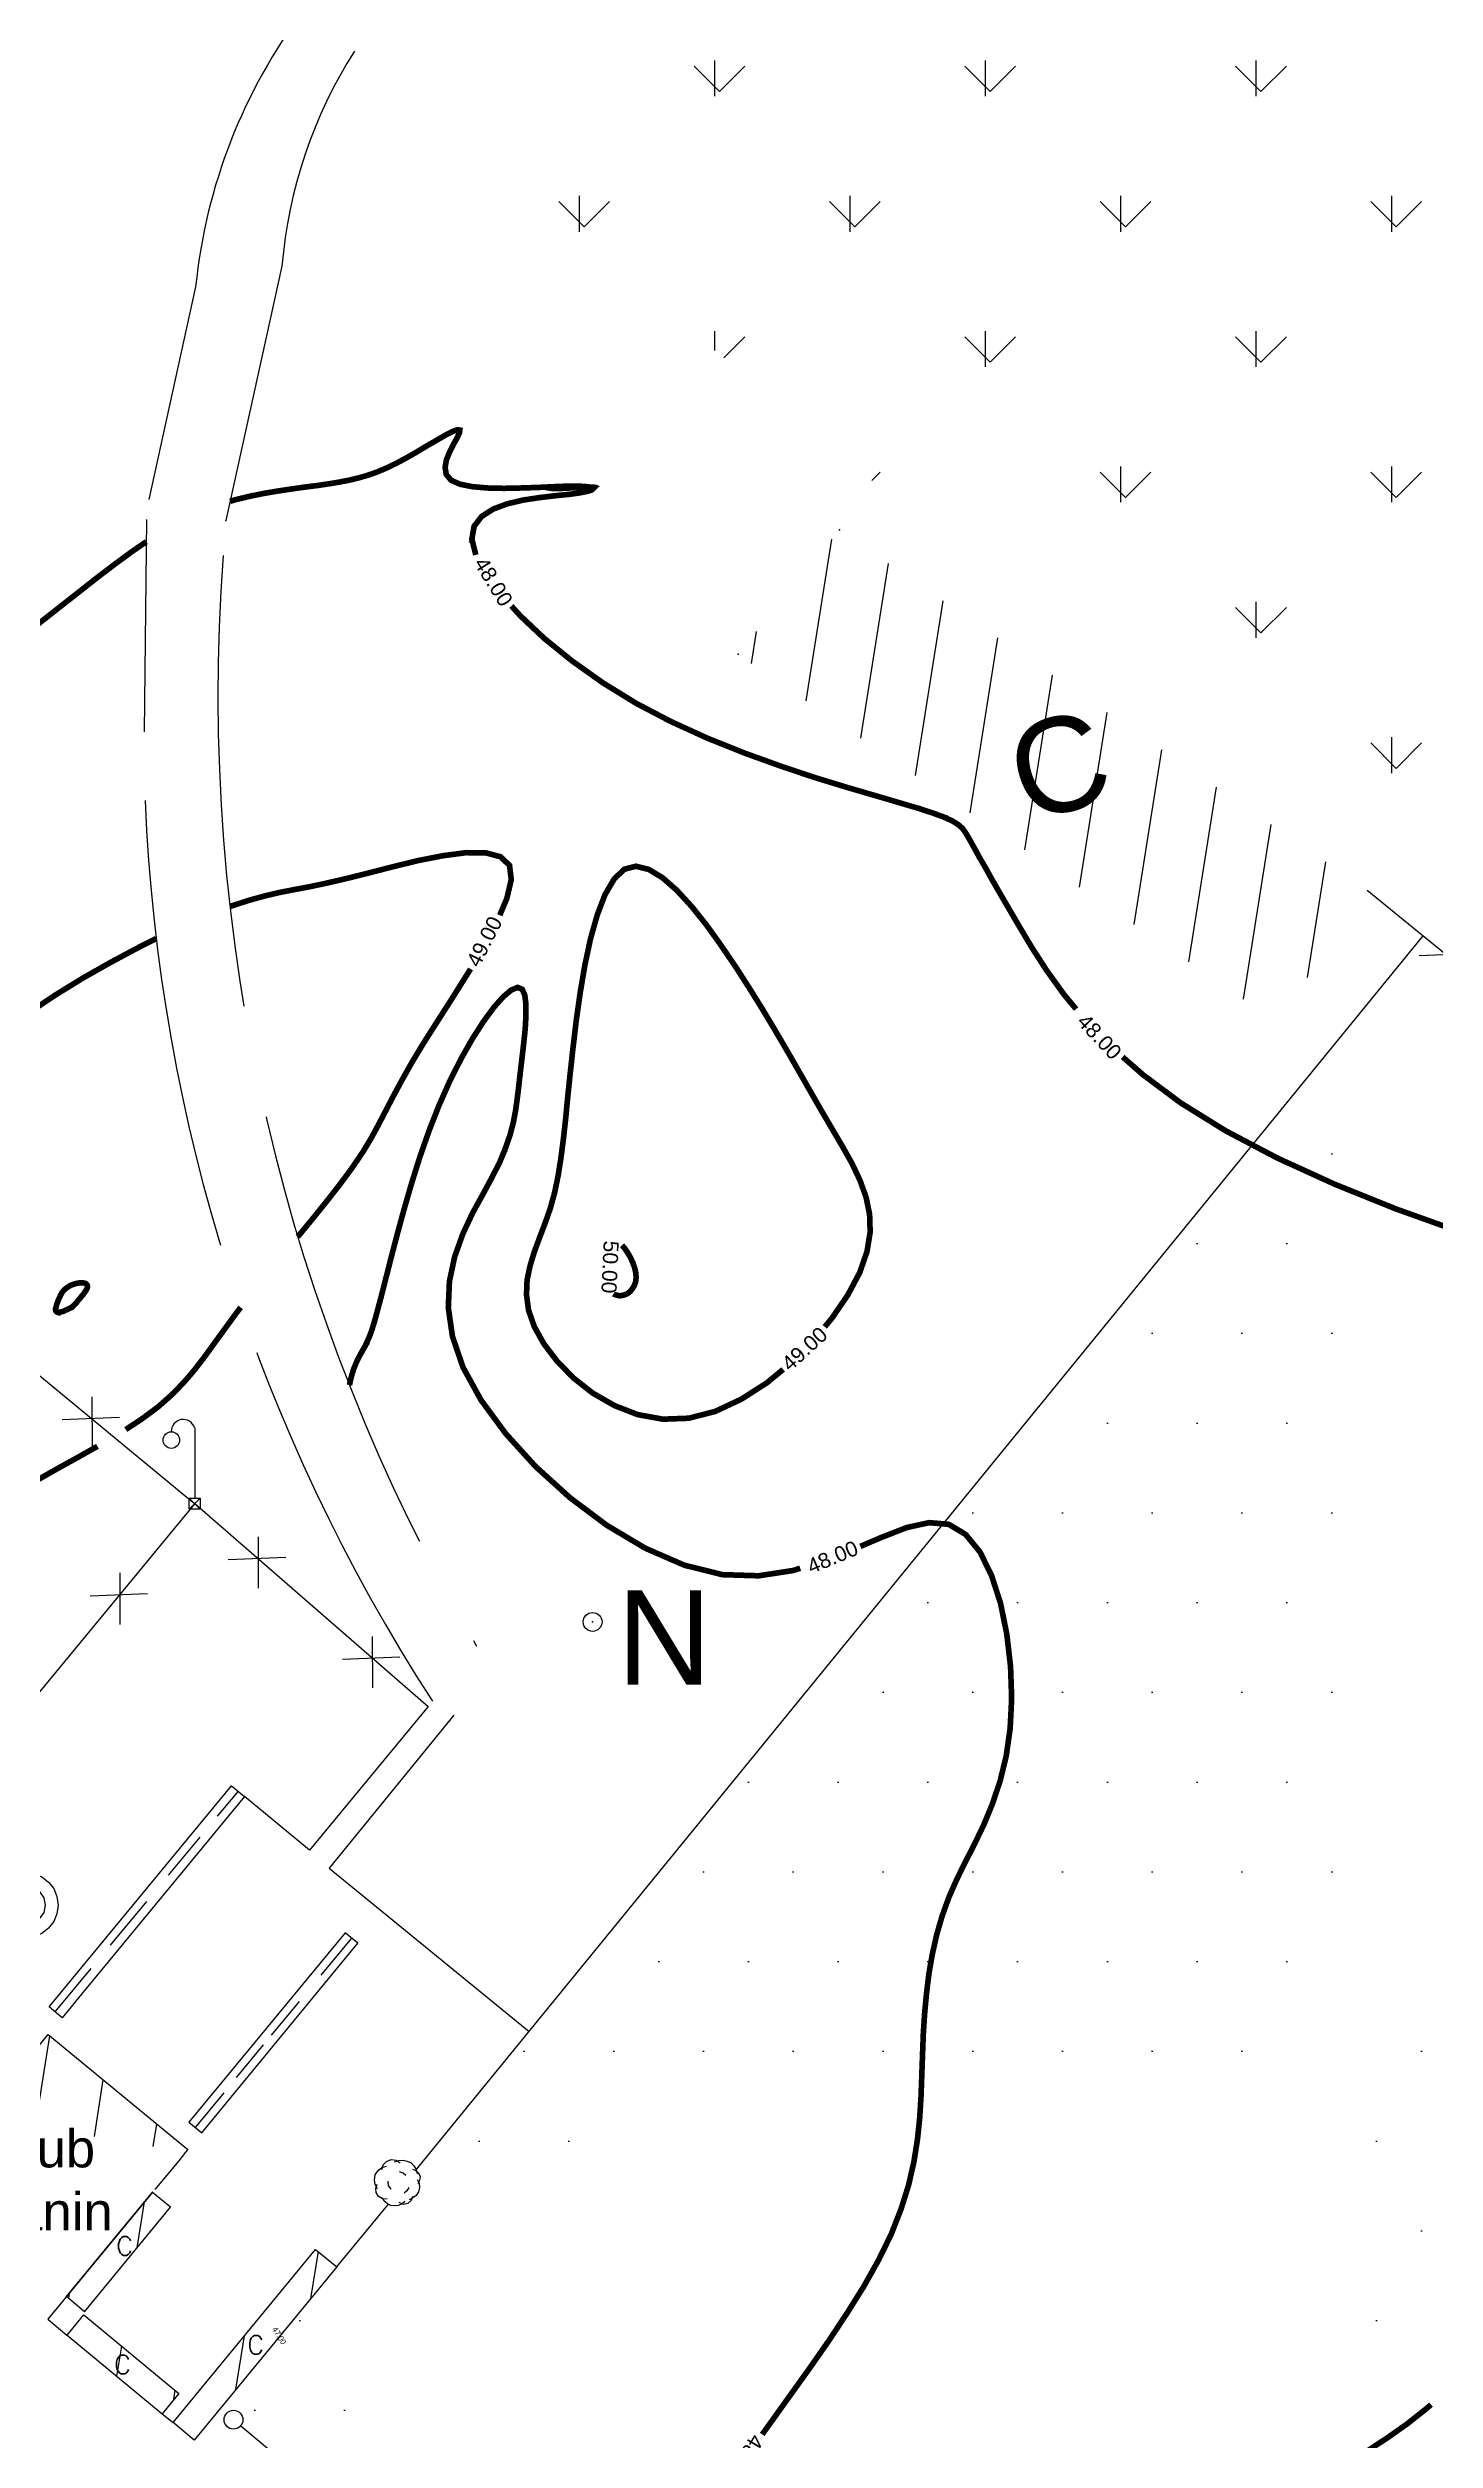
# Model space of a CAD drawing. Header units: metres. Extents: x 64 to 796628, y 142 to 671743.
# Drawn here: x 364210.7 to 364284.4, y 375673.9 to 375800.9 of the extents above; entities that cross this region are included whole.
import ezdxf
from ezdxf.enums import TextEntityAlignment as Align

# ---------------------------------------------------------------- set-up
doc = ezdxf.new("R2010")
doc.units = ezdxf.units.M
doc.header["$LTSCALE"] = 2
doc.linetypes.add('ACAD_ISO02W100', pattern=[15, 12, -3])
doc.linetypes.add('UNE_LIGNE_CONTINUE', pattern=[0])
for name, color, linetype in [('Bâtiment', 1, 'Continuous'), ('Cotation Courbes de niveau', 246, 'Continuous'), ('COURBE PRINCIPALE', 246, 'Continuous'), ('COURBE SECOND', 246, 'Continuous'), ('Lampadaire', 50, 'Continuous'), ('Limtes végétative', 92, 'Continuous'), ('MUR', 7, 'UNE_LIGNE_CONTINUE'), ('piste', 7, 'ACAD_ISO02W100'), ('Point Topographie', 1, 'Continuous'), ('SYMBOL_PUITS', 5, 'Continuous'), ('texte', 7, 'Continuous'), ('vegetation', 94, 'Continuous')]:
    doc.layers.add(name, color=color, linetype=linetype)
for name, color, linetype, lineweight in [("Lingne d'arbres", 3, 'Continuous', 25), ('SYMBOL_ARBRE', 3, 'Continuous', 25), ('SYMBOL_CLOTURE', 7, 'Continuous', 25)]:
    doc.layers.add(name, color=color, linetype=linetype, lineweight=lineweight)
doc.styles.add('Text pro', font='txt.shx', dxfattribs={"height": 5, "bigfont": 'bigfont.shx'})

# ---------------------------------------------------------------- blocks, each defined once
blk = doc.blocks.new('043')
at = {"color": 0, "linetype": 'Continuous'}
for p, q in [((-0.35, 0.35), (-0.25, 0.43)), ((-0.25, 0.43), (-0.13, 0.48)), ((-0.13, 0.48), (0, 0.5)), ((0, 0.5), (0.13, 0.48)), ((0.13, 0.48), (0.25, 0.43)), ((0.25, 0.43), (0.35, 0.35)), ((-0.5, 0), (-0.48, 0.13)), ((-0.48, -0.13), (-0.5, 0)), ((-0.48, 0.13), (-0.43, 0.25)), ((-0.43, 0.25), (-0.35, 0.35)), ((-0.3, 0), (-0.28, 0.11)), ((-0.28, -0.11), (-0.3, 0)), ((-0.28, 0.11), (-0.21, 0.21)), ((-0.21, 0.21), (-0.11, 0.28)), ((-0.11, 0.28), (0, 0.3)), ((0, 0.3), (0.11, 0.28)), ((0.11, 0.28), (0.21, 0.21)), ((0.21, 0.21), (0.28, 0.11)), ((0.28, 0.11), (0.3, 0)), ((0.3, 0), (0.28, -0.11)), ((0.35, 0.35), (0.43, 0.25)), ((0.43, 0.25), (0.48, 0.13)), ((0.48, 0.13), (0.5, 0)), ((0.5, 0), (0.48, -0.13)), ((-0.43, -0.25), (-0.48, -0.13)), ((-0.35, -0.35), (-0.43, -0.25)), ((-0.25, -0.43), (-0.35, -0.35)), ((-0.21, -0.21), (-0.28, -0.11)), ((-0.11, -0.28), (-0.21, -0.21)), ((0, -0.3), (-0.11, -0.28)), ((0.11, -0.28), (0, -0.3)), ((0.21, -0.21), (0.11, -0.28)), ((0.28, -0.11), (0.21, -0.21)), ((0.35, -0.35), (0.25, -0.43)), ((0.43, -0.25), (0.35, -0.35)), ((0.48, -0.13), (0.43, -0.25)), ((-0.13, -0.48), (-0.25, -0.43)), ((0, -0.5), (-0.13, -0.48)), ((0.13, -0.48), (0, -0.5)), ((0.25, -0.43), (0.13, -0.48))]:
    blk.add_line(p, q, dxfattribs=at)
blk = doc.blocks.new('puit')
at = {"layer": 'SYMBOL_PUITS', "xscale": 7, "yscale": 7, "zscale": 7}
blk.add_blockref('043', (0.08, -0.03, -0.39), dxfattribs=at)
blk = doc.blocks.new('019')
at = {"color": 0}
for p, q in [((-0.49, 0.05), (-0.47, 0.16)), ((-0.47, -0.05), (-0.49, 0.05)), ((-0.47, 0.16), (-0.41, 0.25)), ((-0.41, 0.25), (-0.33, 0.31)), ((-0.33, 0.27), (-0.3, 0.37)), ((-0.33, 0.31), (-0.23, 0.34)), ((-0.3, 0.37), (-0.23, 0.44)), ((-0.23, 0.44), (-0.13, 0.48)), ((-0.19, -0.07), (-0.2, 0.02)), ((-0.13, 0.48), (-0.03, 0.47)), ((-0.06, 0.43), (0.02, 0.46)), ((-0.03, 0.47), (0.06, 0.41)), ((0.02, 0.46), (0.12, 0.47)), ((0.04, 0.23), (0.12, 0.2)), ((0.12, 0.47), (0.21, 0.45)), ((0.12, 0.2), (0.18, 0.15)), ((0.21, 0.45), (0.29, 0.41)), ((0.29, 0.41), (0.35, 0.35)), ((0.32, 0.28), (0.39, 0.25)), ((0.35, 0.35), (0.4, 0.27)), ((0.39, 0.25), (0.45, 0.2)), ((0.4, 0.27), (0.42, 0.18)), ((0.42, 0.06), (0.46, -0.02)), ((0.47, 0.04), (0.43, -0.03)), ((0.45, 0.2), (0.48, 0.12)), ((0.48, 0.12), (0.47, 0.04)), ((-0.42, -0.14), (-0.47, -0.05)), ((-0.46, -0.13), (-0.43, -0.04)), ((-0.45, -0.22), (-0.46, -0.13)), ((-0.4, -0.3), (-0.45, -0.22)), ((-0.32, -0.35), (-0.4, -0.3)), ((-0.28, -0.4), (-0.32, -0.33)), ((-0.22, -0.36), (-0.32, -0.35)), ((-0.22, -0.45), (-0.28, -0.4)), ((-0.14, -0.49), (-0.22, -0.45)), ((-0.13, -0.15), (-0.19, -0.07)), ((-0.06, -0.5), (-0.14, -0.49)), ((0.02, -0.49), (-0.06, -0.5)), ((0.1, -0.46), (0.02, -0.49)), ((0.13, -0.47), (0.04, -0.43)), ((0.16, -0.41), (0.1, -0.46)), ((0.22, -0.45), (0.13, -0.47)), ((0.2, -0.18), (0.14, -0.23)), ((0.24, -0.11), (0.2, -0.18)), ((0.29, -0.39), (0.22, -0.45)), ((0.33, -0.33), (0.25, -0.37)), ((0.32, -0.3), (0.29, -0.39)), ((0.4, -0.28), (0.33, -0.33)), ((0.45, -0.2), (0.4, -0.28)), ((0.47, -0.11), (0.45, -0.2)), ((0.46, -0.02), (0.47, -0.11))]:
    blk.add_line(p, q, dxfattribs=at)
blk = doc.blocks.new('arb')
at = {"layer": 'SYMBOL_ARBRE', "xscale": 5, "yscale": 5, "zscale": 5}
blk.add_blockref('019', (0, 0), dxfattribs=at)
blk = doc.blocks.new('Point topographique')
blk.add_circle((0, 0), 1)
blk.add_point((0, 0))
blk = doc.blocks.new('poin crée')
at = {"layer": 'Point Topographie'}
blk.add_blockref('Point topographique', (0, 0), dxfattribs=at)

msp = doc.modelspace()

# ---------------------------------------------------------------- hatches: boundary and pattern name
at = {"layer": 'Bâtiment'}
h = msp.add_hatch(dxfattribs=at)
h.set_pattern_fill('ANSI31', color=256, angle=216, style=0)
h.paths.add_polyline_path([(364280.75, 375756.19), (364252.74, 375775.31), (364247.36, 375768.71), (364275.96, 375749.19)])
h.paths.add_polyline_path([(364260.79, 375764.7), (364265.7, 375766.21), (364267.43, 375760.59), (364262.52, 375759.08)], flags=24)
h = msp.add_hatch(dxfattribs=at)
h.set_pattern_fill('ANSI31', color=256, angle=216, style=0)
edge = h.paths.add_edge_path()
edge.add_line((364206.12, 375689.85), (364210.75, 375695.47))
edge.add_line((364210.75, 375695.47), (364218.15, 375689.36))
edge.add_line((364218.15, 375689.36), (364218.03, 375689.22))
edge.add_line((364195.12, 375693.23), (364210.73, 375680.36))
edge.add_line((364195.12, 375693.23), (364197.91, 375696.62))
edge.add_line((364197.91, 375696.62), (364206.12, 375689.85))
h.paths.add_polyline_path([(364206.99, 375690.92), (364214.37, 375690.92), (364214.37, 375684.52), (364206.99, 375684.52)], flags=25)
h = msp.add_hatch(dxfattribs=at)
h.set_pattern_fill('ANSI31', color=256, angle=216, style=0)
edge = h.paths.add_edge_path()
edge.add_line((364212.68, 375680.76), (364217.24, 375686.3))
edge.add_line((364217.24, 375686.3), (364216.28, 375687.09))
edge.add_line((364212.68, 375680.76), (364211.71, 375681.56))
edge.add_line((364211.71, 375681.56), (364216.3, 375687.12))
h.paths.add_polyline_path([(364214.1, 375683.5), (364215.27, 375683.5), (364215.26, 375685), (364214.1, 375685)], flags=24)
h = msp.add_hatch(dxfattribs=at)
h.set_pattern_fill('ANSI31', color=256, angle=216, style=0)
h.paths.add_polyline_path([(364217.37, 375674.88), (364224.94, 375684.07), (364226.07, 375683.14), (364218.5, 375673.95)])
h.paths.add_polyline_path([(364221.06, 375678.25), (364222.22, 375678.26), (364222.22, 375679.76), (364221.05, 375679.75)], flags=24)
h = msp.add_hatch(dxfattribs=at)
h.set_pattern_fill('ANSI31', color=256, angle=216, style=0)
edge = h.paths.add_edge_path()
edge.add_line((364212.63, 375680.59), (364217.67, 375676.43))
edge.add_line((364217.67, 375676.43), (364216.79, 375675.35))
edge.add_line((364211.75, 375679.52), (364212.63, 375680.59))
h.paths.add_polyline_path([(364213.99, 375677.21), (364215.16, 375677.21), (364215.16, 375678.71), (364213.99, 375678.71)], flags=24)
at = {"layer": 'Limtes végétative'}
h = msp.add_hatch(dxfattribs=at)
h.set_pattern_fill('DOTS', color=256, scale=3, style=0)
edge = h.paths.add_edge_path()
edge.add_line((364280.75, 375756.19), (364345.17, 375703.61))
edge.add_line((364230.28, 375688.29), (364283.72, 375753.76))
edge.add_line((364345.16, 375703.61), (364319.37, 375672.35))
edge.add_line((364233.79, 375661.33), (364279.31, 375623.78))
edge.add_line((364218.5, 375673.94), (364233.63, 375661.46))
edge.add_line((364226.07, 375683.14), (364228.8, 375686.47))
edge.add_line((364226.07, 375683.14), (364218.5, 375673.95))
edge.add_line((364319.37, 375672.35), (364279.31, 375623.78))

# ---------------------------------------------------------------- linework, layer by layer
at = {"lineweight": 25}
msp.add_line((364247.36, 375768.71), (364247.36, 375768.71), dxfattribs=at)
msp.add_line((364247.36, 375768.71), (364247.36, 375768.71), dxfattribs=at)
for p, q in [((364280.75, 375756.19), (364280.75, 375756.19)), ((364218.31, 375723.81, -2.54), (364218.52, 375723.64)), ((364230.91, 375712.87), (364224.62, 375705.25)), ((364232.27, 375712.41), (364225.65, 375704.3)), ((364210.8, 375696.94), (364220.47, 375708.66)), ((364220.47, 375708.66), (364221.17, 375708.09)), ((364221.17, 375708.09), (364212.52, 375697.61)), ((364220.82, 375708.38), (364219.71, 375707.05)), ((364224.62, 375705.25), (364221.17, 375708.09)), ((364218.79, 375705.94), (364217.12, 375703.93)), ((364225.65, 375704.3), (364236.27, 375695.63)), ((364215.96, 375702.53), (364214.03, 375700.21)), ((364226.5, 375700.87), (364218.2, 375690.82)), ((364218.89, 375690.26), (364227.18, 375700.31)), ((364227.18, 375700.31), (364226.5, 375700.87)), ((364213, 375698.97), (364211.1, 375696.68)), ((364212.52, 375697.61), (364211.48, 375696.36)), ((364211.48, 375696.36), (364210.8, 375696.94)), ((364218.2, 375690.82), (364218.89, 375690.26)), ((364226.07, 375683.14), (364228.8, 375686.47)), ((364210.73, 375680.36), (364211.74, 375679.52)), ((364222.79, 375679.15), (364223.23, 375679.69)), ((364223.23, 375679.69), (364223.27, 375679.73)), ((364213.29, 375678.24), (364216.79, 375675.35)), ((364216.79, 375675.35), (364217.37, 375674.88)), ((364218.5, 375673.95), (364217.37, 375674.88))]:
    msp.add_line(p, q)
msp.add_arc((364247.77, 375785.25), 29.35, 143.0594, 174.2128)
for p in [(364220.18, 375775.8), (364252.74, 375775.31), (364247.36, 375768.71), (364239.64, 375717.36)]:
    msp.add_point(p)
at = {"layer": 'Bâtiment'}
for p, q in [((364206.12, 375689.85), (364210.75, 375695.47)), ((364210.75, 375695.47), (364218.15, 375689.36)), ((364218.55, 375690.54), (364218.55, 375690.54)), ((364217.67, 375688.77), (364216.41, 375687.25)), ((364218.03, 375689.22), (364217.67, 375688.77)), ((364218.15, 375689.36), (364218.03, 375689.22)), ((364216.3, 375687.12), (364210.73, 375680.36)), ((364211.71, 375681.56), (364216.3, 375687.12)), ((364217.24, 375686.3), (364216.28, 375687.09)), ((364212.68, 375680.76), (364217.24, 375686.3)), ((364217.37, 375674.88), (364224.94, 375684.07)), ((364224.94, 375684.07), (364226.07, 375683.14)), ((364226.07, 375683.14), (364218.5, 375673.95)), ((364212.68, 375680.76), (364211.71, 375681.56)), ((364211.74, 375679.52), (364211.75, 375679.52)), ((364211.75, 375679.52), (364212.63, 375680.59)), ((364211.75, 375679.52), (364216.79, 375675.35)), ((364212.63, 375680.59), (364217.67, 375676.43)), ((364217.67, 375676.43), (364216.79, 375675.35)), ((364218.5, 375673.95), (364217.37, 375674.88)), ((364218.5, 375673.94), (364218.5, 375673.95))]:
    msp.add_line(p, q, dxfattribs=at)
at = {"layer": 'COURBE PRINCIPALE', "const_width": 0.3, "flags": 128}
for points, elevation in [([(364220.4, 375776.82), (364220.61, 375776.89), (364221.4, 375777.08), (364222.18, 375777.24), (364222.95, 375777.37), (364223.68, 375777.48), (364224.38, 375777.58), (364225.03, 375777.66), (364225.63, 375777.75), (364226.18, 375777.84), (364226.7, 375777.94), (364227.2, 375778.06), (364227.69, 375778.2), (364228.18, 375778.37), (364228.68, 375778.58), (364229.2, 375778.83), (364229.76, 375779.13), (364230.32, 375779.45), (364230.87, 375779.78), (364231.39, 375780.08), (364231.84, 375780.34), (364232.21, 375780.53), (364232.47, 375780.62), (364232.59, 375780.6), (364232.57, 375780.45), (364232.44, 375780.18), (364232.25, 375779.84), (364232.05, 375779.44), (364231.88, 375779.03), (364231.81, 375778.62), (364231.87, 375778.25), (364232.13, 375777.94), (364232.6, 375777.73), (364233.26, 375777.6), (364234.05, 375777.53), (364234.93, 375777.51), (364235.85, 375777.53), (364236.76, 375777.56), (364237.6, 375777.6), (364238.34, 375777.63), (364238.91, 375777.63), (364239.33, 375777.6), (364239.58, 375777.56), (364239.67, 375777.5), (364239.6, 375777.43), (364239.36, 375777.35), (364238.95, 375777.27), (364238.38, 375777.19), (364237.66, 375777.12), (364236.83, 375777.02), (364235.96, 375776.89), (364235.11, 375776.69), (364234.36, 375776.41), (364233.75, 375776.02), (364233.35, 375775.5), (364233.23, 375774.82), (364233.44, 375773.98)], 48), ([(364210.21, 375770.31), (364211.34, 375771.2), (364212.41, 375772.04), (364213.39, 375772.81), (364214.31, 375773.51), (364215.17, 375774.14), (364215.95, 375774.68)], 48), ([(364235.33, 375771.27), (364235.8, 375770.75), (364237.07, 375769.55), (364238.54, 375768.36), (364240.17, 375767.2), (364241.94, 375766.11), (364243.81, 375765.13), (364245.74, 375764.25), (364247.69, 375763.47), (364249.6, 375762.78), (364251.42, 375762.17), (364253.12, 375761.65), (364254.63, 375761.21), (364255.92, 375760.83), (364256.94, 375760.53), (364257.73, 375760.27), (364258.32, 375760.05), (364258.74, 375759.86), (364259.04, 375759.67), (364259.26, 375759.48), (364259.42, 375759.26), (364259.57, 375759.01), (364259.74, 375758.71), (364259.94, 375758.35), (364260.18, 375757.91), (364260.48, 375757.4), (364260.82, 375756.78), (364261.23, 375756.07), (364261.72, 375755.23), (364262.28, 375754.27), (364262.93, 375753.18), (364263.71, 375751.97), (364264.65, 375750.66), (364265.3, 375749.88)], 48), ([(364220.39, 375755.32), (364220.53, 375755.37), (364221.43, 375755.66), (364222.23, 375755.88), (364222.99, 375756.06), (364223.75, 375756.21), (364224.56, 375756.36), (364225.46, 375756.55), (364226.5, 375756.79), (364227.71, 375757.09), (364229.03, 375757.43), (364230.38, 375757.76), (364231.71, 375758.02), (364232.93, 375758.18), (364233.97, 375758.17), (364234.76, 375757.96), (364235.23, 375757.5), (364235.32, 375756.75), (364235.09, 375755.76), (364234.71, 375754.86)], 49), ([(364251.96, 375733.02), (364252.35, 375733.49), (364253.19, 375734.72), (364253.82, 375735.91), (364254.2, 375737.01), (364254.37, 375738.04), (364254.34, 375738.99), (364254.15, 375739.91), (364253.83, 375740.79), (364253.41, 375741.68), (364252.91, 375742.57), (364252.37, 375743.49), (364251.8, 375744.46), (364251.22, 375745.47), (364250.62, 375746.52), (364250, 375747.6), (364249.35, 375748.71), (364248.68, 375749.83), (364247.97, 375750.97), (364247.24, 375752.11), (364246.47, 375753.24), (364245.69, 375754.33), (364244.9, 375755.32), (364244.11, 375756.18), (364243.35, 375756.85), (364242.62, 375757.29), (364241.94, 375757.46), (364241.32, 375757.3), (364240.78, 375756.78), (364240.3, 375755.96), (364239.89, 375754.89), (364239.53, 375753.62), (364239.23, 375752.22), (364238.98, 375750.75), (364238.77, 375749.27), (364238.6, 375747.83), (364238.45, 375746.48), (364238.32, 375745.24), (364238.21, 375744.08), (364238.09, 375743), (364237.96, 375741.99), (364237.81, 375741.05), (364237.63, 375740.17), (364237.4, 375739.33), (364237.12, 375738.53), (364236.83, 375737.77), (364236.55, 375737.01), (364236.32, 375736.26), (364236.16, 375735.5), (364236.13, 375734.72), (364236.24, 375733.9), (364236.54, 375733.04), (364237.05, 375732.12), (364237.76, 375731.19), (364238.63, 375730.3), (364239.65, 375729.5), (364240.8, 375728.84), (364242.04, 375728.36), (364243.37, 375728.12), (364244.74, 375728.17), (364246.14, 375728.53), (364247.53, 375729.18), (364248.89, 375730.05), (364249.75, 375730.76)], 49), ([(364201.48, 375739.1), (364201.86, 375739.79), (364202.26, 375740.56), (364202.67, 375741.38), (364203.12, 375742.24), (364203.61, 375743.12), (364204.16, 375744.02), (364204.79, 375744.94), (364205.52, 375745.88), (364206.36, 375746.83), (364207.33, 375747.78), (364208.45, 375748.73), (364209.71, 375749.68), (364211.1, 375750.61), (364212.56, 375751.51), (364214.06, 375752.36), (364215.54, 375753.15), (364216.48, 375753.62)], 49), ([(364233.16, 375752.01), (364233.1, 375751.91), (364232.24, 375750.54), (364231.39, 375749.21), (364230.62, 375748), (364229.98, 375746.93), (364229.46, 375746), (364229.02, 375745.18), (364228.63, 375744.43), (364228.26, 375743.72), (364227.88, 375743.02), (364227.44, 375742.29), (364226.92, 375741.52), (364226.29, 375740.66), (364225.58, 375739.75), (364224.8, 375738.78), (364223.99, 375737.8)], 49), ([(364250.66, 375720.21), (364250.28, 375720.09), (364248.46, 375719.81), (364246.53, 375719.87), (364244.51, 375720.37), (364242.44, 375721.27), (364240.39, 375722.49), (364238.43, 375723.96), (364236.62, 375725.6), (364235.03, 375727.35), (364233.72, 375729.13), (364232.76, 375730.87), (364232.2, 375732.51), (364231.98, 375734.03), (364232.04, 375735.44), (364232.32, 375736.75), (364232.75, 375737.95), (364233.27, 375739.06), (364233.82, 375740.06), (364234.31, 375740.97), (364234.72, 375741.78), (364235.02, 375742.52), (364235.26, 375743.21), (364235.43, 375743.86), (364235.55, 375744.5), (364235.64, 375745.14), (364235.72, 375745.8), (364235.8, 375746.51), (364235.89, 375747.27), (364235.98, 375748.04), (364236.06, 375748.81), (364236.1, 375749.52), (364236.1, 375750.13), (364236.04, 375750.62), (364235.9, 375750.93), (364235.66, 375751.03), (364235.32, 375750.89), (364234.89, 375750.53), (364234.39, 375749.96), (364233.84, 375749.21), (364233.25, 375748.29), (364232.65, 375747.23), (364232.06, 375746.06), (364231.49, 375744.78), (364230.96, 375743.43), (364230.47, 375742.03), (364230.03, 375740.63), (364229.63, 375739.25), (364229.27, 375737.93), (364228.95, 375736.71), (364228.67, 375735.61), (364228.43, 375734.67), (364228.23, 375733.92), (364228.07, 375733.33), (364227.93, 375732.88), (364227.81, 375732.54), (364227.69, 375732.27), (364227.59, 375732.05), (364227.48, 375731.85), (364227.36, 375731.64), (364227.23, 375731.4), (364227.09, 375731.11), (364226.95, 375730.76), (364226.83, 375730.36), (364226.73, 375729.93)], 48), ([(364267.77, 375747.34), (364268.87, 375746.38), (364270.87, 375744.89), (364273.24, 375743.42), (364275.99, 375741.97), (364279.04, 375740.58), (364282.29, 375739.27), (364285.65, 375738.07), (364289.01, 375736.99), (364292.27, 375736.06), (364295.34, 375735.32), (364298.12, 375734.78), (364300.52, 375734.46), (364302.57, 375734.34), (364304.29, 375734.37), (364305.73, 375734.52), (364306.4, 375734.66)], 48), ([(364240.75, 375734.77), (364240.78, 375734.75), (364240.92, 375734.7), (364241.06, 375734.67), (364241.2, 375734.68), (364241.35, 375734.72), (364241.5, 375734.79), (364241.64, 375734.9), (364241.75, 375735.04), (364241.85, 375735.21), (364241.92, 375735.4), (364241.95, 375735.63), (364241.93, 375735.88), (364241.87, 375736.15), (364241.77, 375736.43), (364241.64, 375736.71), (364241.49, 375736.97), (364241.33, 375737.2), (364241.2, 375737.35)], 50), ([(364220.96, 375734.05), (364220.84, 375733.9), (364220.21, 375733.04), (364219.63, 375732.24), (364219.08, 375731.48), (364218.53, 375730.76), (364217.95, 375730.08), (364217.3, 375729.41), (364216.55, 375728.75), (364215.67, 375728.1), (364214.86, 375727.57)], 49), ([(364213.36, 375726.68), (364212.31, 375726.09), (364211.08, 375725.41), (364209.87, 375724.72), (364208.73, 375724.02), (364207.7, 375723.32), (364207.41, 375723.08)], 49), ([(364248.64, 375674.25), (364249.37, 375675.27), (364250.28, 375676.54), (364251.24, 375677.88), (364252.2, 375679.26), (364253.14, 375680.68), (364254.03, 375682.1), (364254.82, 375683.51), (364255.49, 375684.88), (364256.01, 375686.21), (364256.41, 375687.48), (364256.69, 375688.71), (364256.88, 375689.9), (364257, 375691.06), (364257.07, 375692.2), (364257.11, 375693.31), (364257.15, 375694.41), (364257.19, 375695.5), (364257.26, 375696.58), (364257.36, 375697.65), (364257.49, 375698.71), (364257.67, 375699.74), (364257.9, 375700.76), (364258.19, 375701.76), (364258.54, 375702.73), (364258.96, 375703.69), (364259.43, 375704.64), (364259.93, 375705.62), (364260.42, 375706.64), (364260.87, 375707.74), (364261.27, 375708.93), (364261.59, 375710.25), (364261.8, 375711.71), (364261.88, 375713.31), (364261.82, 375715.01), (364261.62, 375716.72), (364261.29, 375718.35), (364260.81, 375719.83), (364260.2, 375721.07), (364259.44, 375722), (364258.54, 375722.54), (364257.5, 375722.63), (364256.31, 375722.37), (364255, 375721.86), (364253.85, 375721.37)], 48), ([(364284.14, 375675.83), (364283.87, 375675.6), (364282.87, 375674.81), (364281.85, 375674.09), (364280.83, 375673.42)], 49)]:
    msp.add_lwpolyline(points, dxfattribs=dict(at, elevation=elevation))
at = {"layer": 'COURBE PRINCIPALE', "const_width": 0.3, "elevation": 50, "flags": 128}
msp.add_lwpolyline([(364212.01, 375734.08), (364212.07, 375734.12), (364212.11, 375734.16), (364212.16, 375734.21), (364212.2, 375734.25), (364212.25, 375734.31), (364212.29, 375734.37), (364212.35, 375734.44), (364212.42, 375734.52), (364212.5, 375734.62), (364212.58, 375734.71), (364212.65, 375734.81), (364212.72, 375734.91), (364212.78, 375735), (364212.82, 375735.09), (364212.83, 375735.16), (364212.82, 375735.23), (364212.79, 375735.27), (364212.74, 375735.31), (364212.67, 375735.34), (364212.6, 375735.35), (364212.51, 375735.35), (364212.41, 375735.35), (364212.32, 375735.34), (364212.22, 375735.32), (364212.13, 375735.29), (364212.04, 375735.26), (364211.96, 375735.23), (364211.88, 375735.19), (364211.81, 375735.14), (364211.74, 375735.1), (364211.68, 375735.05), (364211.63, 375735.01), (364211.58, 375734.96), (364211.54, 375734.92), (364211.5, 375734.87), (364211.47, 375734.83), (364211.45, 375734.78), (364211.42, 375734.74), (364211.4, 375734.69), (364211.38, 375734.65), (364211.36, 375734.6), (364211.34, 375734.56), (364211.31, 375734.51), (364211.29, 375734.46), (364211.27, 375734.41), (364211.25, 375734.35), (364211.22, 375734.28), (364211.2, 375734.21), (364211.18, 375734.14), (364211.16, 375734.06), (364211.14, 375733.99), (364211.14, 375733.92), (364211.15, 375733.87), (364211.18, 375733.83), (364211.22, 375733.8), (364211.28, 375733.79), (364211.36, 375733.8), (364211.46, 375733.82), (364211.56, 375733.85), (364211.66, 375733.9), (364211.76, 375733.94), (364211.85, 375733.99), (364211.94, 375734.03), (364212.01, 375734.08)], close=True, dxfattribs=at)
at = {"layer": 'COURBE SECOND', "const_width": 0.15, "elevation": 48.2, "flags": 128}
msp.add_lwpolyline([(364239.11, 375777.62), (364238.8, 375777.6), (364238.47, 375777.57), (364238.16, 375777.54), (364237.87, 375777.51), (364237.64, 375777.49), (364237.49, 375777.46), (364237.43, 375777.44), (364237.49, 375777.43), (364237.65, 375777.43), (364237.88, 375777.43), (364238.17, 375777.44), (364238.49, 375777.46), (364238.81, 375777.48), (364239.12, 375777.5), (364239.39, 375777.52), (364239.61, 375777.54), (364239.76, 375777.57), (364239.85, 375777.59), (364239.88, 375777.61), (364239.84, 375777.63), (364239.75, 375777.64), (364239.6, 375777.64), (364239.38, 375777.64), (364239.11, 375777.62)], close=True, dxfattribs=at)
at = {"layer": 'Lampadaire'}
for p, q in [((364218.52, 375727.66), (364218.52, 375723.93)), ((364218.23, 375723.93), (364218.81, 375723.93)), ((364218.23, 375723.35), (364218.23, 375723.93)), ((364218.23, 375723.93), (364218.81, 375723.35)), ((364218.81, 375723.93), (364218.23, 375723.35)), ((364218.81, 375723.93), (364218.81, 375723.35)), ((364218.81, 375723.35), (364218.23, 375723.35))]:
    msp.add_line(p, q, dxfattribs=at)
msp.add_circle((364217.28, 375727.01), 0.441, dxfattribs=at)
msp.add_arc((364217.91, 375727.47), 0.634, 17.4463, 181.6816, dxfattribs=at)
at = {"layer": "Lingne d'arbres"}
msp.add_line((364220.96, 375674.71), (364226.7, 375669.93), dxfattribs=at)
msp.add_circle((364220.58, 375675.03), 0.5, dxfattribs=at)
at = {"layer": 'MUR'}
for p, q in [((364226.84, 375700.59), (364225.22, 375698.62)), ((364224.07, 375697.23), (364222.58, 375695.43)), ((364222.16, 375694.92), (364220.72, 375693.18)), ((364220.07, 375692.38), (364218.55, 375690.54))]:
    msp.add_line(p, q, dxfattribs=at)
at = {"layer": 'piste'}
for p, q in [((364223.15, 375789.3), (364220.18, 375775.8)), ((364218.57, 375788.21), (364216.08, 375776.92)), ((364215.97, 375775.86, -5.96), (364215.83, 375764.6, -5.96))]:
    msp.add_line(p, q, dxfattribs=at)
for centre, radius, start, end in [((364247.99, 375787.27), 24.92, 147.3906, 175.3246), ((364319.51, 375766.58, -3.33), 99.76, 175.7602, 210.4132), ((364310.92, 375764.95), 95.12, 182.4134, 212.9932)]:
    msp.add_arc(centre, radius, start, end, dxfattribs=at)
at = {"layer": 'SYMBOL_ARBRE'}
msp.add_line((364230.28, 375688.29), (364283.72, 375753.76), dxfattribs=at)
at = {"layer": 'SYMBOL_CLOTURE'}
for p, q in [((364280.75, 375756.19), (364345.17, 375703.61)), ((364283.5, 375752.73, -8.4), (364286.54, 375752.85, -8.4)), ((364193.65, 375744.16, -2.54), (364218.31, 375723.81, -2.54)), ((364213.09, 375726.58, -7.84), (364213.08, 375729.3, -7.84)), ((364211.49, 375728.1, -7.84), (364214.53, 375728.22, -7.84)), ((364218.52, 375723.64), (364194.12, 375694.06)), ((364218.52, 375723.64, 0), (364230.91, 375712.87)), ((364221.91, 375719.15, -7.84), (364221.9, 375721.88, -7.84)), ((364220.3, 375720.67, -7.84), (364223.35, 375720.79, -7.84)), ((364212.97, 375718.75, -7.84), (364216.02, 375718.87, -7.84)), ((364214.57, 375717.23, -7.84), (364214.56, 375719.96, -7.84)), ((364227.97, 375713.87, -7.84), (364227.96, 375716.59, -7.84)), ((364226.37, 375715.39, -7.84), (364229.41, 375715.51, -7.84))]:
    msp.add_line(p, q, dxfattribs=at)
at = {"layer": 'vegetation', "ltscale": 0.001}
for p, q in [((364246.12, 375798.32), (364246.12, 375800.22)), ((364260.49, 375798.32), (364260.49, 375800.22)), ((364274.86, 375798.32), (364274.86, 375800.22)), ((364246.37, 375798.57), (364245.03, 375799.92)), ((364246.37, 375798.57), (364247.72, 375799.92)), ((364260.74, 375798.57), (364259.39, 375799.92)), ((364260.74, 375798.57), (364262.09, 375799.92)), ((364275.11, 375798.57), (364273.76, 375799.92)), ((364275.11, 375798.57), (364276.46, 375799.92)), ((364239.19, 375791.39), (364237.84, 375792.74)), ((364238.94, 375791.13), (364238.94, 375793.04)), ((364239.19, 375791.39), (364240.54, 375792.74)), ((364253.56, 375791.39), (364252.21, 375792.74)), ((364253.31, 375791.13), (364253.31, 375793.04)), ((364253.56, 375791.39), (364254.9, 375792.74)), ((364267.93, 375791.39), (364266.58, 375792.74)), ((364267.68, 375791.13), (364267.68, 375793.04)), ((364267.93, 375791.39), (364269.27, 375792.74)), ((364282.29, 375791.39), (364280.95, 375792.74)), ((364282.05, 375791.13), (364282.05, 375793.04)), ((364282.29, 375791.39), (364283.64, 375792.74)), ((364246.12, 375784.83), (364246.12, 375785.85)), ((364246.6, 375784.43), (364247.72, 375785.55)), ((364260.74, 375784.21), (364259.39, 375785.55)), ((364260.49, 375783.95), (364260.49, 375785.85)), ((364260.74, 375784.21), (364262.09, 375785.55)), ((364275.11, 375784.21), (364273.76, 375785.55)), ((364274.86, 375783.95), (364274.86, 375785.85)), ((364275.11, 375784.21), (364276.46, 375785.55)), ((364267.68, 375776.77), (364267.68, 375778.67)), ((364282.05, 375776.77), (364282.05, 375778.67)), ((364254.46, 375777.93), (364254.9, 375778.37)), ((364267.93, 375777.02), (364266.58, 375778.37)), ((364267.93, 375777.02), (364269.27, 375778.37)), ((364282.29, 375777.02), (364280.95, 375778.37)), ((364282.29, 375777.02), (364283.64, 375778.37)), ((364275.11, 375769.84), (364273.76, 375771.18)), ((364274.86, 375769.58), (364274.86, 375771.49)), ((364275.11, 375769.84), (364276.46, 375771.18)), ((364282.29, 375762.65), (364280.95, 375764)), ((364282.05, 375762.4), (364282.05, 375764.3)), ((364282.29, 375762.65), (364283.64, 375764))]:
    msp.add_line(p, q, dxfattribs=at)

# ---------------------------------------------------------------- block references
at = {"xscale": 0.5, "yscale": 0.5, "zscale": 0.5}
for name, p in [('poin crée', (364239.64, 375717.36)), ('arb', (364229.28, 375687.63))]:
    msp.add_blockref(name, p, dxfattribs=at)
at = {"layer": 'SYMBOL_PUITS', "linetype": 'Continuous', "xscale": 0.5, "yscale": 0.5, "zscale": 0.5}
msp.add_blockref('puit', (364209.49, 375702.35), dxfattribs=at)

# ---------------------------------------------------------------- texts
at = {"layer": 'Cotation Courbes de niveau'}
for s, rotation, oblique, p in [('48.00', 13.7136, 360, (364221.19, 375777.03, 48)), ('48.00', 13.7136, 360, (364221.19, 375777.03, 48)), ('48.00', 13.7136, 360, (364221.19, 375777.03, 48)), ('48.00', 13.7136, 360, (364221.19, 375777.03, 48)), ('48.00', 13.7136, 360, (364221.19, 375777.03, 48)), ('48.00', 13.7136, 360, (364221.19, 375777.03, 48)), ('48.00', 13.7136, 360, (364221.19, 375777.03, 48)), ('48.00', 13.7136, 360, (364221.19, 375777.03, 48)), ('48.00', 13.7136, 360, (364221.19, 375777.03, 48)), ('48.00', 13.7136, 360, (364221.19, 375777.03, 48)), ('48.00', 79.99, 0, (364233.27, 375775.01, 48)), ('48.00', 79.99, 0, (364233.27, 375775.01, 48)), ('48.00', 79.99, 0, (364233.27, 375775.01, 48)), ('48.00', 79.99, 0, (364233.27, 375775.01, 48)), ('48.00', 79.99, 0, (364233.27, 375775.01, 48)), ('48.00', 79.99, 0, (364233.27, 375775.01, 48)), ('48.00', 79.99, 0, (364233.27, 375775.01, 48)), ('48.00', 79.99, 0, (364233.27, 375775.01, 48)), ('48.00', 79.99, 0, (364233.27, 375775.01, 48)), ('48.00', 79.99, 0, (364233.27, 375775.01, 48)), ('48.00', 339.6608, 360, (364258.04, 375760.16, 48)), ('48.00', 339.6608, 360, (364258.04, 375760.16, 48)), ('48.00', 339.6608, 360, (364258.04, 375760.16, 48)), ('48.00', 339.6608, 360, (364258.04, 375760.16, 48)), ('48.00', 339.6608, 360, (364258.04, 375760.16, 48)), ('48.00', 339.6608, 360, (364258.04, 375760.16, 48)), ('48.00', 339.6608, 360, (364258.04, 375760.16, 48)), ('48.00', 339.6608, 360, (364258.04, 375760.16, 48)), ('48.00', 339.6608, 360, (364258.04, 375760.16, 48)), ('48.00', 339.6608, 360, (364258.04, 375760.16, 48)), ('49.00', 84.2967, 0, (364238.31, 375745.14, 49)), ('48.00', 71.3945, 360, (364235.03, 375742.54, 48)), ('48.00', 71.3945, 360, (364235.03, 375742.54, 48)), ('48.00', 71.3945, 360, (364235.03, 375742.54, 48)), ('48.00', 71.3945, 360, (364235.03, 375742.54, 48)), ('48.00', 71.3945, 360, (364235.03, 375742.54, 48)), ('48.00', 71.3945, 360, (364235.03, 375742.54, 48)), ('48.00', 71.3945, 360, (364235.03, 375742.54, 48)), ('48.00', 71.3945, 360, (364235.03, 375742.54, 48)), ('48.00', 71.3945, 360, (364235.03, 375742.54, 48)), ('48.00', 71.3945, 360, (364235.03, 375742.54, 48)), ('48.00', 71.3945, 360, (364235.03, 375742.54, 48)), ('48.00', 71.3945, 360, (364235.03, 375742.54, 48)), ('48.00', 71.3945, 360, (364235.03, 375742.54, 48)), ('48.00', 71.3945, 360, (364235.03, 375742.54, 48)), ('48.00', 338.0452, 0, (364279.49, 375740.4, 48)), ('48.00', 338.0452, 0, (364279.49, 375740.4, 48)), ('48.00', 338.0452, 0, (364279.49, 375740.4, 48)), ('48.00', 338.0452, 0, (364279.49, 375740.4, 48)), ('48.00', 338.0452, 0, (364279.49, 375740.4, 48)), ('48.00', 338.0452, 0, (364279.49, 375740.4, 48)), ('48.00', 338.0452, 0, (364279.49, 375740.4, 48)), ('48.00', 338.0452, 0, (364279.49, 375740.4, 48)), ('48.00', 338.0452, 0, (364279.49, 375740.4, 48)), ('48.00', 338.0452, 0, (364279.49, 375740.4, 48)), ('50.00', 24.2171, 360, (364211.66, 375733.9, 50)), ('49.00', 52.4098, 0, (364218.86, 375731.19, 49)), ('49.00', 52.4098, 0, (364218.86, 375731.19, 49)), ('49.00', 52.4098, 0, (364218.86, 375731.19, 49)), ('49.00', 52.4098, 0, (364218.86, 375731.19, 49)), ('49.00', 52.4098, 0, (364218.86, 375731.19, 49)), ('49.00', 52.4098, 0, (364218.86, 375731.19, 49)), ('49.00', 52.4098, 0, (364218.86, 375731.19, 49)), ('49.00', 52.4098, 0, (364218.86, 375731.19, 49)), ('49.00', 52.4098, 0, (364218.86, 375731.19, 49)), ('49.00', 52.4098, 0, (364218.86, 375731.19, 49)), ('49.00', 52.4098, 0, (364218.86, 375731.19, 49)), ('49.00', 52.4098, 0, (364218.86, 375731.19, 49)), ('49.00', 52.4098, 0, (364218.86, 375731.19, 49)), ('49.00', 52.4098, 0, (364218.86, 375731.19, 49)), ('49.00', 52.4098, 0, (364218.86, 375731.19, 49)), ('49.00', 52.4098, 0, (364218.86, 375731.19, 49)), ('48.00', 60.5286, 0, (364227.47, 375731.83, 48)), ('48.00', 60.5286, 0, (364227.47, 375731.83, 48)), ('48.00', 60.5286, 0, (364227.47, 375731.83, 48)), ('48.00', 60.5286, 0, (364227.47, 375731.83, 48)), ('48.00', 60.5286, 0, (364227.47, 375731.83, 48)), ('48.00', 60.5286, 0, (364227.47, 375731.83, 48)), ('48.00', 60.5286, 0, (364227.47, 375731.83, 48)), ('48.00', 60.5286, 0, (364227.47, 375731.83, 48)), ('48.00', 60.5286, 0, (364227.47, 375731.83, 48)), ('48.00', 60.5286, 0, (364227.47, 375731.83, 48)), ('48.00', 60.5286, 0, (364227.47, 375731.83, 48)), ('48.00', 60.5286, 0, (364227.47, 375731.83, 48)), ('48.00', 60.5286, 0, (364227.47, 375731.83, 48)), ('48.00', 60.5286, 0, (364227.47, 375731.83, 48)), ('48.00', 346.0881, 0, (364245.94, 375720.02, 48)), ('48.00', 346.0881, 0, (364245.94, 375720.02, 48)), ('48.00', 346.0881, 0, (364245.94, 375720.02, 48)), ('48.00', 346.0881, 0, (364245.94, 375720.02, 48)), ('48.00', 346.0881, 0, (364245.94, 375720.02, 48)), ('48.00', 346.0881, 0, (364245.94, 375720.02, 48)), ('48.00', 346.0881, 0, (364245.94, 375720.02, 48)), ('48.00', 346.0881, 0, (364245.94, 375720.02, 48)), ('48.00', 346.0881, 0, (364245.94, 375720.02, 48)), ('48.00', 346.0881, 0, (364245.94, 375720.02, 48)), ('48.00', 346.0881, 0, (364245.94, 375720.02, 48)), ('48.00', 346.0881, 0, (364245.94, 375720.02, 48)), ('48.00', 346.0881, 0, (364245.94, 375720.02, 48)), ('48.00', 346.0881, 0, (364245.94, 375720.02, 48)), ('48.00', 67.35, 360, (364260.51, 375706.87, 48)), ('48.00', 67.35, 360, (364260.51, 375706.87, 48)), ('48.00', 67.35, 360, (364260.51, 375706.87, 48)), ('48.00', 67.35, 360, (364260.51, 375706.87, 48)), ('48.00', 67.35, 360, (364260.51, 375706.87, 48)), ('48.00', 67.35, 360, (364260.51, 375706.87, 48)), ('48.00', 67.35, 360, (364260.51, 375706.87, 48)), ('48.00', 67.35, 360, (364260.51, 375706.87, 48)), ('48.00', 67.35, 360, (364260.51, 375706.87, 48)), ('48.00', 67.35, 360, (364260.51, 375706.87, 48)), ('48.00', 67.35, 360, (364260.51, 375706.87, 48)), ('48.00', 67.35, 360, (364260.51, 375706.87, 48)), ('48.00', 67.35, 360, (364260.51, 375706.87, 48)), ('48.00', 67.35, 360, (364260.51, 375706.87, 48)), ('47.00', 301.8091, 360, (364223.01, 375679.49, 47)), ('47.00', 301.8091, 360, (364223.01, 375679.49, 47)), ('47.00', 301.8091, 360, (364223.01, 375679.49, 47)), ('47.00', 301.8091, 360, (364223.01, 375679.49, 47)), ('47.00', 301.8091, 360, (364223.01, 375679.49, 47)), ('47.00', 301.8091, 360, (364223.01, 375679.49, 47)), ('47.00', 301.8091, 360, (364223.01, 375679.49, 47)), ('47.00', 301.8091, 360, (364223.01, 375679.49, 47)), ('47.00', 301.8091, 360, (364223.01, 375679.49, 47)), ('47.00', 301.8091, 360, (364223.01, 375679.49, 47)), ('47.00', 301.8091, 360, (364223.01, 375679.49, 47)), ('47.00', 301.8091, 360, (364223.01, 375679.49, 47)), ('48.00', 55.2048, 360, (364251.82, 375678.71, 48)), ('48.00', 55.2048, 360, (364251.82, 375678.71, 48)), ('48.00', 55.2048, 360, (364251.82, 375678.71, 48)), ('48.00', 55.2048, 360, (364251.82, 375678.71, 48)), ('48.00', 55.2048, 360, (364251.82, 375678.71, 48)), ('48.00', 55.2048, 360, (364251.82, 375678.71, 48)), ('48.00', 55.2048, 360, (364251.82, 375678.71, 48)), ('48.00', 55.2048, 360, (364251.82, 375678.71, 48)), ('48.00', 55.2048, 360, (364251.82, 375678.71, 48)), ('48.00', 55.2048, 360, (364251.82, 375678.71, 48)), ('48.00', 55.2048, 360, (364251.82, 375678.71, 48)), ('48.00', 55.2048, 360, (364251.82, 375678.71, 48)), ('48.00', 55.2048, 360, (364251.82, 375678.71, 48)), ('48.00', 55.2048, 360, (364251.82, 375678.71, 48))]:
    msp.add_text(s, height=0.3, rotation=rotation, dxfattribs=dict(at, oblique=oblique)).set_placement(p, align=Align.MIDDLE_CENTER)
msp.add_text('49.00', height=0.3, rotation=76.7491, dxfattribs=at).set_placement((364235.19, 375756.2, 49), align=Align.MIDDLE_CENTER)
msp.add_text('49.00', height=0.3, rotation=76.7491, dxfattribs=at).set_placement((364235.19, 375756.2, 49), align=Align.MIDDLE_CENTER)
msp.add_text('49.00', height=0.3, rotation=76.7491, dxfattribs=at).set_placement((364235.19, 375756.2, 49), align=Align.MIDDLE_CENTER)
msp.add_text('49.00', height=0.3, rotation=76.7491, dxfattribs=at).set_placement((364235.19, 375756.2, 49), align=Align.MIDDLE_CENTER)
msp.add_text('49.00', height=0.3, rotation=76.7491, dxfattribs=at).set_placement((364235.19, 375756.2, 49), align=Align.MIDDLE_CENTER)
msp.add_text('49.00', height=0.3, rotation=76.7491, dxfattribs=at).set_placement((364235.19, 375756.2, 49), align=Align.MIDDLE_CENTER)
msp.add_text('49.00', height=0.3, rotation=76.7491, dxfattribs=at).set_placement((364235.19, 375756.2, 49), align=Align.MIDDLE_CENTER)
msp.add_text('49.00', height=0.3, rotation=76.7491, dxfattribs=at).set_placement((364235.19, 375756.2, 49), align=Align.MIDDLE_CENTER)
msp.add_text('49.00', height=0.3, rotation=76.7491, dxfattribs=at).set_placement((364235.19, 375756.2, 49), align=Align.MIDDLE_CENTER)
msp.add_text('49.00', height=0.3, rotation=76.7491, dxfattribs=at).set_placement((364235.19, 375756.2, 49), align=Align.MIDDLE_CENTER)
msp.add_text('49.00', height=0.3, rotation=76.7491, dxfattribs=at).set_placement((364235.19, 375756.2, 49), align=Align.MIDDLE_CENTER)
msp.add_text('49.00', height=0.3, rotation=76.7491, dxfattribs=at).set_placement((364235.19, 375756.2, 49), align=Align.MIDDLE_CENTER)
msp.add_text('49.00', height=0.3, rotation=76.7491, dxfattribs=at).set_placement((364235.19, 375756.2, 49), align=Align.MIDDLE_CENTER)
msp.add_text('49.00', height=0.3, rotation=76.7491, dxfattribs=at).set_placement((364235.19, 375756.2, 49), align=Align.MIDDLE_CENTER)
msp.add_text('49.00', height=0.3, rotation=76.7491, dxfattribs=at).set_placement((364235.19, 375756.2, 49), align=Align.MIDDLE_CENTER)
msp.add_text('49.00', height=0.3, rotation=76.7491, dxfattribs=at).set_placement((364235.19, 375756.2, 49), align=Align.MIDDLE_CENTER)
at = {"layer": 'Cotation Courbes de niveau', "char_height": 0.3, "width": 16.9222, "attachment_point": 1}
for s, insert, rotation in [('{\\fArial|b0|i0|c0|p34;\\H2.667x;48.00}', (364233.99, 375773.96, 47), 301.5305), ('{\\fArial|b0|i0|c0|p34;\\H2.667x;49.00}', (364232.9, 375752.4, 47), 63.1739), ('{\\fArial|b0|i0|c0|p34;\\H2.667x;48.00}', (364265.88, 375749.71, 47), 313.0619), ('{\\fArial|b0|i0|c0|p34;\\H2.667x;50.00}', (364241.03, 375737.57, 47), 267.3191), ('{\\fArial|b0|i0|c0|p34;\\H2.667x;49.00}', (364249.58, 375731.2, 47), 42.5974), ('{\\fArial|b0|i0|c0|p34;\\H2.667x;48.00}', (364250.93, 375720.63, 47), 22.8183), ('{\\fArial|b0|i0|c0|p34;\\H2.667x;48.00}', (364248.77, 375673.93, 95), 239.6423)]:
    msp.add_mtext(s, dxfattribs=dict(at, insert=insert, rotation=rotation))
at = {"layer": 'texte', "style": 'Text pro'}
for p in [(364214.35, 375683.75), (364221.31, 375678.5), (364214.24, 375677.46)]:
    msp.add_text('C', height=1, rotation=0.0987, dxfattribs=at).set_placement(p)
at = {"layer": 'texte', "insert": (364261.24, 375764.47), "char_height": 1.43, "width": 55.461, "attachment_point": 1, "rotation": 17.1155, "style": 'Text pro'}
msp.add_mtext('{\\fArial|b0|i0|c0|p34;\\H3.497x;C}', dxfattribs=at)
at = {"layer": 'texte', "attachment_point": 1, "style": 'Text pro'}
for s, insert, char_height, width in [('{\\fArial|b0|i0|c0|p34;N}', (364240.92, 375719.04), 5, 1.5456), ('{\\fArial|b0|i0|c0|p34;Club\\fArial|b0|i0|c178|p34;\\P\\fArial|b0|i0|c0|p34;canin}', (364207.49, 375690.42), 2, 19.4222)]:
    msp.add_mtext(s, dxfattribs=dict(at, insert=insert, char_height=char_height, width=width))

doc.saveas('drawing.dxf')
